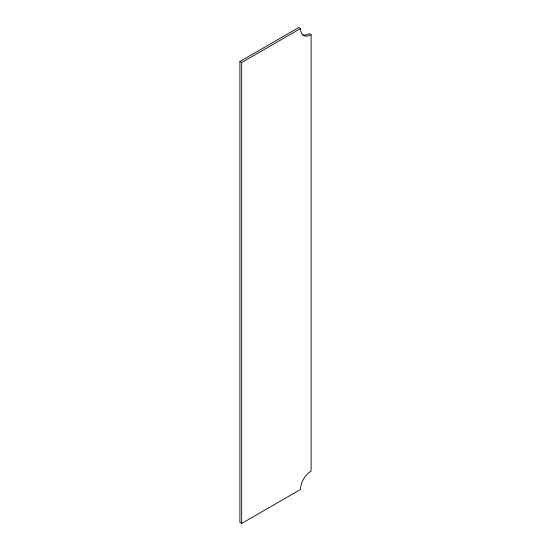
<?xml version="1.0" encoding="UTF-8"?>
<svg xmlns="http://www.w3.org/2000/svg" width="551" height="551" viewBox="0 0 551 551"><rect width="100%" height="100%" fill="white"/><g stroke="black" fill="none" stroke-linecap="round" stroke-linejoin="round"><path stroke-width="0.83" d="M239.899 61.505L298.711 27.55L300.481 28.569A15.022 8.671 -60 0 0 311.101 34.706L311.101 471.098A15.022 8.671 -60 0 0 300.481 489.495L241.669 523.45L239.899 522.431L239.899 61.505L241.669 62.525L300.481 28.569M311.101 34.706L309.331 33.68A15.022 8.671 -60 0 1 302.423 34.727M241.669 62.525L241.669 523.45"/></g></svg>
